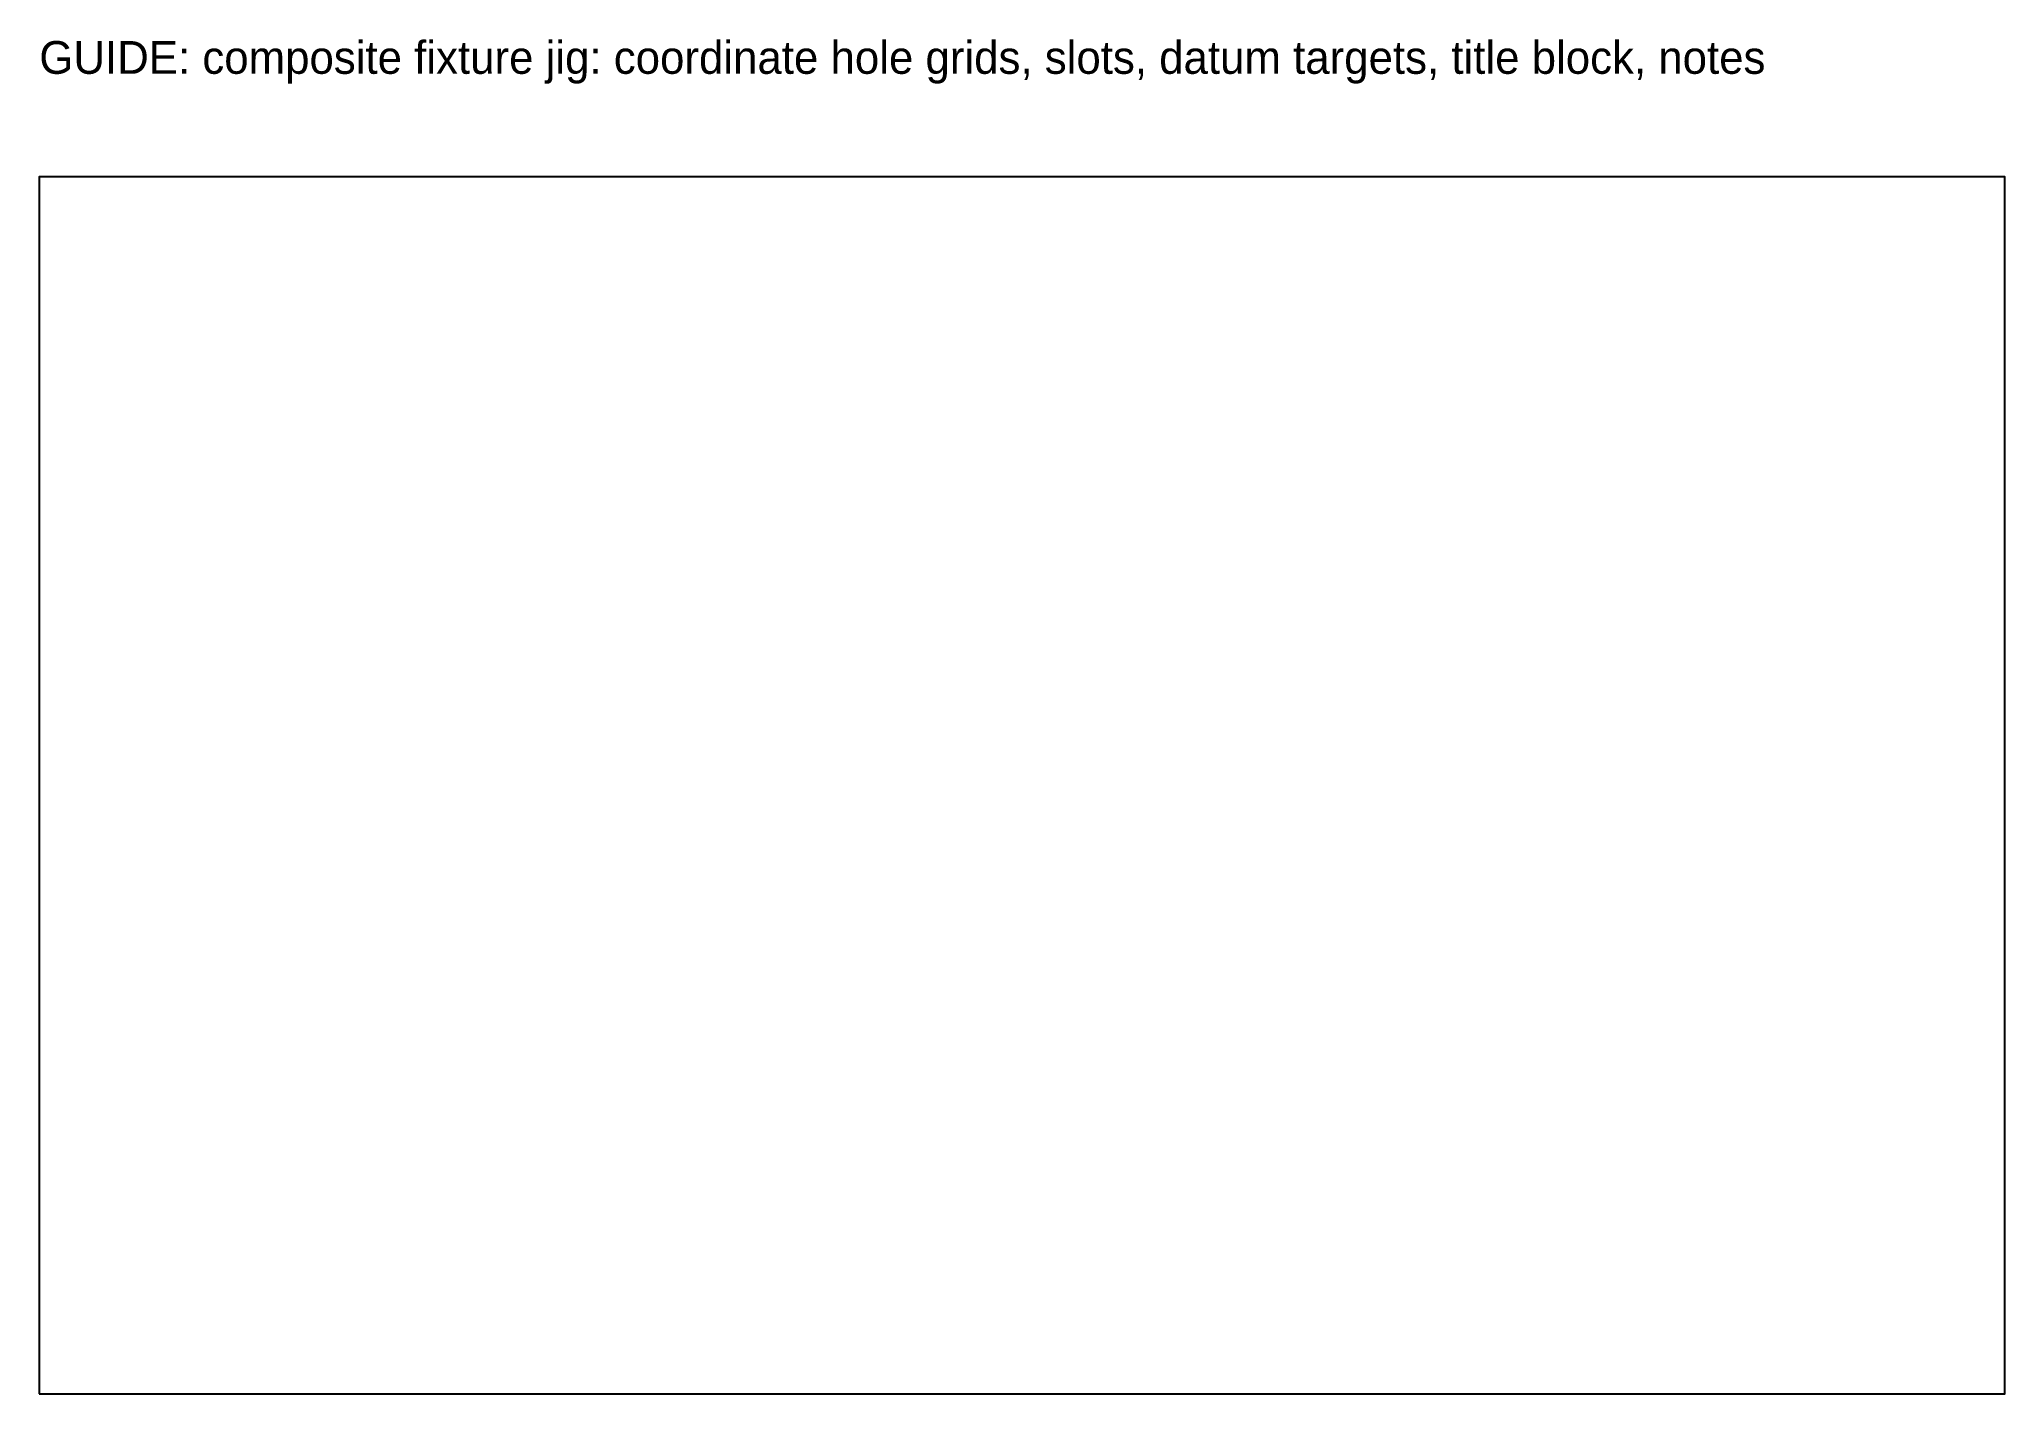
# Model space of a CAD drawing. Header units: millimetres. Extents: x 0 to 420, y 0 to 289.
import ezdxf

# ---------------------------------------------------------------- set-up
doc = ezdxf.new("R2010")
doc.units = ezdxf.units.MM
doc.layers.add('GUIDE', color=9, linetype='CONTINUOUS')

msp = doc.modelspace()

# ---------------------------------------------------------------- linework, layer by layer
at = {"layer": 'GUIDE'}
msp.add_lwpolyline([(0, 0), (420, 0), (420, 260), (0, 260)], close=True, dxfattribs=at)

# ---------------------------------------------------------------- texts
msp.add_text('GUIDE: composite fixture jig: coordinate hole grids, slots, datum targets, title block, notes', height=7, dxfattribs=at).set_placement((0, 282))

doc.saveas('drawing.dxf')
